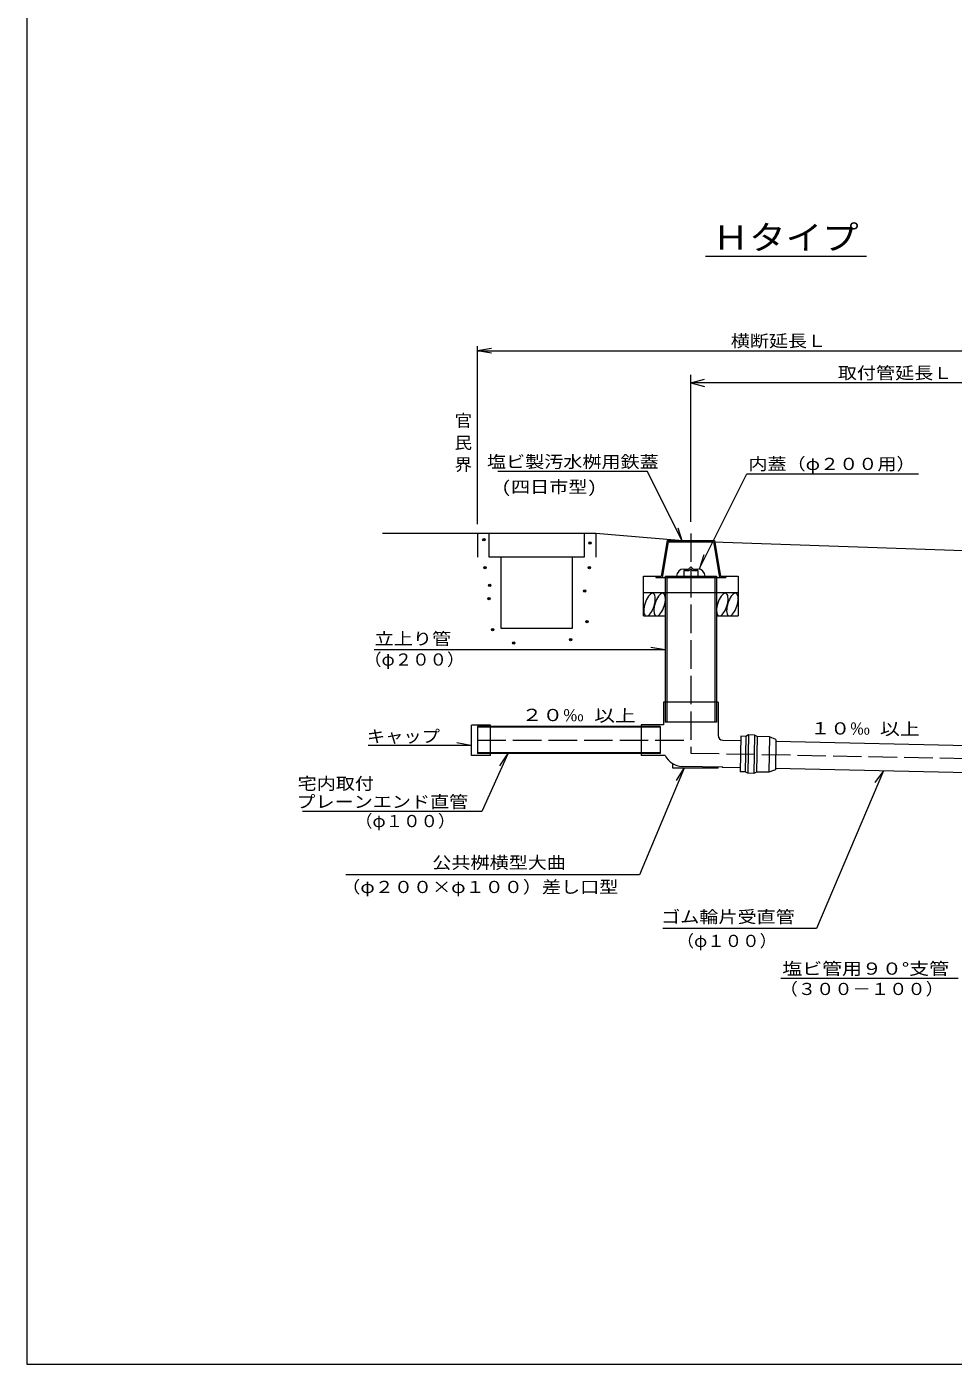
# Model space of a CAD drawing. Units: millimetres on the paper. Extents: x -390 to 406, y -282 to 282.
# Drawn here: x -390.5 to -195.2, y -282 to 0 of the extents above; entities that cross this region are included whole.
import ezdxf
from ezdxf.enums import TextEntityAlignment as Align

# ---------------------------------------------------------------- set-up
doc = ezdxf.new("R2010")
doc.units = ezdxf.units.MM
doc.header["$PDMODE"] = 32
doc.header["$PDSIZE"] = 0.5
doc.linetypes.add('DASHED', pattern=[7.5, 6, -1.5])
doc.layers.add('0-1__0-1__0-1_0', color=7, linetype='Continuous')
for name, color, linetype, lineweight in [('0-2__0-2__0-2_LAYER001', 7, 'Continuous', 18), ('0-3__0-3__1-0_', 7, 'Continuous', 18), ('0-6__0-6_レイヤ3', 7, 'Continuous', 18), ('0-7__0-7_レイヤ4', 7, 'Continuous', 18)]:
    doc.layers.add(name, color=color, linetype=linetype, lineweight=lineweight)
doc.styles.add('ＭＳ ゴシック', font='')
doc.styles.get('ＭＳ ゴシック').set_extended_font_data('MS Gothic')

msp = doc.modelspace()

# ---------------------------------------------------------------- linework, layer by layer
at = {"layer": '0-2__0-2__0-2_LAYER001'}
msp.add_lwpolyline([(-390.5, 282), (-390.5, -282), (405.5, -282), (405.5, 282)], close=True, dxfattribs=at)
at = {"layer": '0-3__0-3__1-0_'}
for p, q in [((-295.482, -104.843), (-295.482, -67.343)), ((-292.482, -67.843), (-295.482, -68.343)), ((-295.482, -68.343), (-170.884, -68.343)), ((-292.482, -68.843), (-295.482, -68.343)), ((-272.982, -106.843), (-295.482, -106.843)), ((-295.482, -106.843), (-295.482, -111.843)), ((-270.482, -106.843), (-270.482, -111.843)), ((-252.251, -108.598), (-253.145, -105.691)), ((-255.482, -108.343), (-256.732, -115.843)), ((-255.266, -108.598), (-256.516, -116.098)), ((-255.266, -108.598), (-245.698, -108.598)), ((-245.698, -108.598), (-244.448, -116.098)), ((-245.698, -108.598), (-181.584, -110.852)), ((-275.482, -111.843), (-290.482, -111.843)), ((-247.766, -111.344), (-248.661, -114.251)), ((-251.982, -114.643), (-250.858, -114.643)), ((-251.982, -114.643), (-251.982, -115.843)), ((-250.106, -114.643), (-248.982, -114.643)), ((-248.998, -114.643), (-248.998, -115.843)), ((-260.482, -115.843), (-256.732, -115.843)), ((-260.482, -124.234), (-260.482, -115.843)), ((-257.882, -115.843), (-257.882, -116.098)), ((-257.882, -116.098), (-255.882, -116.098)), ((-255.882, -115.843), (-255.882, -146.647)), ((-255.882, -115.843), (-245.082, -115.843)), ((-255.882, -116.098), (-245.082, -116.098)), ((-255.557, -116.098), (-255.557, -146.647)), ((-245.407, -116.098), (-245.407, -146.647)), ((-245.082, -115.843), (-245.082, -146.647)), ((-245.082, -116.098), (-243.082, -116.098)), ((-244.232, -115.843), (-240.482, -115.843)), ((-243.082, -115.843), (-243.082, -116.098)), ((-240.482, -115.843), (-240.482, -124.234)), ((-240.482, -119.343), (-245.482, -119.343)), ((-260.482, -124.234), (-255.882, -124.234)), ((-245.082, -124.234), (-240.482, -124.234)), ((-255.882, -131.368), (-317.279, -131.368)), ((-255.882, -131.368), (-258.882, -130.868)), ((-256.232, -142.4), (-256.232, -147.175)), ((-244.732, -142.4), (-256.232, -142.4)), ((-244.732, -142.4), (-244.732, -149.41)), ((-292.732, -147.251), (-296.732, -147.251)), ((-256.982, -147.55), (-295.482, -147.55)), ((-295.482, -147.55), (-295.482, -153.25)), ((-256.982, -147.7), (-295.482, -147.7)), ((-292.732, -153.625), (-292.732, -147.251)), ((-260.982, -147.175), (-260.982, -153.625)), ((-256.232, -147.175), (-260.982, -147.175)), ((-256.982, -147.55), (-256.982, -153.25)), ((-245.082, -146.647), (-255.882, -146.647)), ((-296.854, -151.513), (-318.486, -151.513)), ((-296.854, -151.513), (-299.854, -151.013)), ((-243.752, -150.409), (-239.98, -150.485)), ((-232.557, -150.645), (-180.731, -151.776)), ((-256.982, -153.1), (-295.482, -153.1)), ((-256.982, -153.25), (-295.482, -153.25)), ((-255.86, -153.625), (-260.982, -153.625)), ((-251.881, -156.318), (-261.31, -178.84)), ((-254.273, -156.3), (-254.273, -155.38)), ((-244.732, -156.3), (-254.273, -156.3)), ((-253.501, -158.892), (-251.881, -156.318)), ((-243.732, -156.111), (-252.312, -155.939)), ((-244.732, -156.3), (-244.732, -156.091)), ((-243.866, -156.108), (-240.081, -156.184)), ((-232.657, -156.344), (-180.835, -157.475)), ((-209.872, -156.887), (-223.962, -190.1)), ((-209.872, -156.887), (-211.661, -159.346)), ((-261.31, -178.84), (-323.253, -178.84)), ((-223.962, -190.1), (-256.378, -190.1)), ((-194.084, -200.651), (-231.523, -200.651))]:
    msp.add_line(p, q, dxfattribs=at)
at = {"layer": '0-3__0-3__1-0_', "linetype": 'DASHED'}
msp.add_line((-295.482, -150.414), (-250.482, -150.414), dxfattribs=at)
at = {"layer": '0-3__0-3__1-0_'}
for points in [[(-252.251, -108.598), (-259.653, -93.793), (-291.153, -93.793)], [(-248.661, -114.251), (-238.661, -94.251), (-202.463, -94.251)], [(-252.982, -108.343), (-270.482, -106.843), (-272.982, -106.843), (-272.982, -111.843), (-275.482, -111.843), (-275.482, -126.843), (-290.482, -126.843), (-290.482, -111.843), (-292.982, -111.843), (-292.982, -106.843), (-295.482, -106.843), (-300.482, -106.843), (-315.482, -106.843)], [(-255.482, -108.343), (-245.482, -108.343), (-244.232, -115.843)], [(-251.982, -114.343), (-250.982, -114.343), (-250.482, -113.843), (-249.982, -114.343), (-248.982, -114.343)], [(-250.858, -114.643), (-250.482, -114.267), (-250.106, -114.643)], [(-245.482, -119.343), (-255.482, -119.343), (-260.482, -119.343)], [(-292.732, -153.625), (-296.732, -153.625), (-296.732, -147.251)]]:
    msp.add_lwpolyline(points, dxfattribs=at)
at = {"layer": '0-3__0-3__1-0_', "linetype": 'DASHED'}
msp.add_lwpolyline([(-250.482, -106.843), (-250.482, -153.125), (-183.972, -154.455)], dxfattribs=at)
at = {"layer": '0-3__0-3__1-0_'}
for points in [[(-258.434, -119.451), (-258.611, -119.435), (-258.806, -119.492), (-259.012, -119.62), (-259.223, -119.816), (-259.433, -120.073), (-259.635, -120.383), (-259.824, -120.738), (-259.993, -121.126), (-260.138, -121.535), (-260.254, -121.954), (-260.337, -122.369), (-260.385, -122.768), (-260.397, -123.139), (-260.372, -123.47), (-260.311, -123.751), (-260.215, -123.974), (-260.088, -124.132), (-259.934, -124.22), (-259.757, -124.236), (-259.563, -124.179), (-259.357, -124.051), (-259.145, -123.855), (-258.935, -123.598), (-258.733, -123.288), (-258.544, -122.933), (-258.375, -122.545), (-258.23, -122.135), (-258.114, -121.717), (-258.031, -121.302), (-257.983, -120.903), (-257.971, -120.532), (-257.996, -120.201), (-258.058, -119.92), (-258.153, -119.697), (-258.28, -119.539)], [(-256.309, -119.451), (-256.486, -119.435), (-256.681, -119.492), (-256.887, -119.62), (-257.098, -119.816), (-257.308, -120.073), (-257.51, -120.383), (-257.699, -120.738), (-257.868, -121.126), (-258.013, -121.535), (-258.129, -121.954), (-258.212, -122.369), (-258.26, -122.768), (-258.272, -123.139), (-258.247, -123.47), (-258.186, -123.751), (-258.09, -123.974), (-257.963, -124.132), (-257.809, -124.22), (-257.632, -124.236), (-257.438, -124.179), (-257.232, -124.051), (-257.02, -123.855), (-256.81, -123.598), (-256.608, -123.288), (-256.419, -122.933), (-256.25, -122.545), (-256.105, -122.135), (-255.989, -121.717), (-255.906, -121.302), (-255.858, -120.903), (-255.846, -120.532), (-255.871, -120.201), (-255.933, -119.92), (-256.028, -119.697), (-256.155, -119.539)], [(-243.092, -119.451), (-243.269, -119.435), (-243.463, -119.492), (-243.669, -119.62), (-243.88, -119.816), (-244.09, -120.073), (-244.293, -120.383), (-244.481, -120.738), (-244.651, -121.126), (-244.796, -121.535), (-244.911, -121.954), (-244.994, -122.369), (-245.043, -122.768), (-245.054, -123.139), (-245.029, -123.47), (-244.968, -123.751), (-244.873, -123.974), (-244.746, -124.132), (-244.591, -124.22), (-244.414, -124.236), (-244.22, -124.179), (-244.014, -124.051), (-243.803, -123.855), (-243.593, -123.598), (-243.39, -123.288), (-243.202, -122.933), (-243.032, -122.545), (-242.888, -122.135), (-242.772, -121.717), (-242.689, -121.302), (-242.64, -120.903), (-242.629, -120.532), (-242.654, -120.201), (-242.715, -119.92), (-242.811, -119.697), (-242.937, -119.539)], [(-240.967, -119.451), (-241.144, -119.435), (-241.338, -119.492), (-241.544, -119.62), (-241.755, -119.816), (-241.965, -120.073), (-242.168, -120.383), (-242.357, -120.738), (-242.526, -121.126), (-242.671, -121.535), (-242.786, -121.954), (-242.87, -122.369), (-242.918, -122.768), (-242.929, -123.139), (-242.904, -123.47), (-242.843, -123.751), (-242.748, -123.974), (-242.621, -124.132), (-242.467, -124.22), (-242.29, -124.236), (-242.095, -124.179), (-241.889, -124.051), (-241.678, -123.855), (-241.468, -123.598), (-241.265, -123.288), (-241.077, -122.933), (-240.907, -122.545), (-240.763, -122.135), (-240.647, -121.717), (-240.564, -121.302), (-240.516, -120.903), (-240.504, -120.532), (-240.529, -120.201), (-240.59, -119.92), (-240.686, -119.697), (-240.812, -119.539)]]:
    msp.add_lwpolyline(points, close=True, dxfattribs=at)
for centre, radius, start, end in [((-251.982, -115.843), 1.5, 90, 180), ((-248.982, -115.843), 1.5, 0, 90), ((-243.732, -149.41), 1, 180, 268.8542), ((-252.232, -151.94), 4, 204.9172, 268.8542)]:
    msp.add_arc(centre, radius, start, end, dxfattribs=at)
for p in [(-294.126, -108.121), (-271.74, -108.863), (-293.878, -114.057), (-271.864, -114.057), (-292.889, -117.768), (-293.013, -120.561), (-272.853, -118.953), (-292.27, -127.116), (-272.359, -125.436), (-287.818, -129.96), (-275.822, -129.218)]:
    msp.add_point(p, dxfattribs=at)
at = {"layer": '0-6__0-6_レイヤ3'}
for p, q in [((-247.395, -48.343), (-213.43, -48.343)), ((-238.31, -149.322), (-238.452, -157.405)), ((-237.045, -149.344), (-237.187, -157.428)), ((-236.5, -149.656), (-237.045, -149.344)), ((-239.965, -149.595), (-240.096, -157.074)), ((-238.865, -149.614), (-239.965, -149.595)), ((-238.865, -149.614), (-238.996, -157.093)), ((-236.5, -149.656), (-236.632, -157.135)), ((-233.916, -149.701), (-234.047, -157.18)), ((-232.551, -150.275), (-232.663, -156.654)), ((-238.996, -157.093), (-240.096, -157.074)), ((-238.452, -157.405), (-238.996, -157.093)), ((-237.187, -157.428), (-238.452, -157.405)), ((-236.632, -157.135), (-237.187, -157.428)), ((-294.565, -165.491), (-332.394, -165.491))]:
    msp.add_line(p, q, dxfattribs=at)
at = {"layer": '0-6__0-6_レイヤ3', "color": 1}
for p, q in [((-250.482, -104.394), (-250.482, -73.417)), ((-250.482, -75.048), (-247.584, -75.824))]:
    msp.add_line(p, q, dxfattribs=at)
msp.add_lwpolyline([(-170.884, -75.048), (-250.482, -75.048), (-247.584, -74.271)], dxfattribs=at)
at = {"layer": '0-6__0-6_レイヤ3'}
for points in [[(-237.045, -149.344), (-238.31, -149.322), (-238.865, -149.614)], [(-232.551, -150.275), (-233.916, -149.701), (-236.5, -149.656)], [(-290.782, -155.858), (-289.095, -153.327), (-294.565, -165.491)], [(-232.663, -156.654), (-234.047, -157.18), (-236.632, -157.135)]]:
    msp.add_lwpolyline(points, dxfattribs=at)

# ---------------------------------------------------------------- texts
at = {"layer": '0-1__0-1__0-1_0', "style": 'ＭＳ ゴシック', "width": 1.15}
for s, p in [('塩ビ製汚水桝用鉄蓋', (-293.473, -93.76)), ('(四日市型)', (-290.403, -99.065))]:
    msp.add_text(s, height=2.566, dxfattribs=at).set_placement(p, align=Align.BOTTOM_LEFT)
at = {"layer": '0-3__0-3__1-0_', "style": 'ＭＳ ゴシック'}
for s, width, p in [('横断延長Ｌ', 1.15, (-242.062, -68.292)), ('内蓋（φ２００用）', 1.15, (-238.355, -94.226)), ('立上り管', 1.15, (-317.136, -131.078)), ('（φ２００）', 1.05, (-319.372, -135.468)), ('キャップ', 1.1, (-318.786, -151.67)), ('公共桝横型大曲', 1.15, (-304.991, -178.284)), ('（φ２００×φ１００）差し口型', 1.15, (-324.192, -183.421)), ('ゴム輪片受直管', 1.15, (-256.74, -189.716)), ('（φ１００）', 1.05, (-253.473, -194.794)), ('塩ビ管用９０°支管', 1.2, (-231.194, -200.636)), ('（３００－１００）', 1.1, (-231.773, -204.923))]:
    msp.add_text(s, height=2.566, dxfattribs=dict(at, width=width)).set_placement(p, align=Align.BOTTOM_LEFT)
at = {"layer": '0-6__0-6_レイヤ3', "style": 'ＭＳ ゴシック'}
for s, height, width, p in [('Ｈタイプ', 5.132, 1.1, (-245.888, -48.54)), ('官', 2.566, 1.05, (-300.299, -85.106)), ('民', 2.566, 1.05, (-300.299, -89.76)), ('界', 2.566, 1.05, (-300.299, -94.354)), ('宅内取付', 2.566, 1.15, (-333.395, -161.616)), ('プレーンエンド直管', 2.566, 1.15, (-333.646, -165.457)), ('（φ１００）', 2.566, 1.05, (-321.282, -169.523))]:
    msp.add_text(s, height=height, dxfattribs=dict(at, width=width)).set_placement(p, align=Align.BOTTOM_LEFT)
at = {"layer": '0-6__0-6_レイヤ3', "color": 1, "style": 'ＭＳ ゴシック', "width": 1.15}
msp.add_text('取付管延長Ｌ', height=2.566, dxfattribs=at).set_placement((-219.493, -75.048), align=Align.BOTTOM_LEFT)
at = {"layer": '0-7__0-7_レイヤ4', "style": 'ＭＳ ゴシック'}
for s, width, p in [('２０‰ 以上', 1.25, (-286.168, -147.114)), ('１０‰ 以上', 1.2, (-225.304, -149.938))]:
    msp.add_text(s, height=2.566, rotation=359.5, dxfattribs=dict(at, width=width)).set_placement(p, align=Align.BOTTOM_LEFT)

doc.saveas('drawing.dxf')
